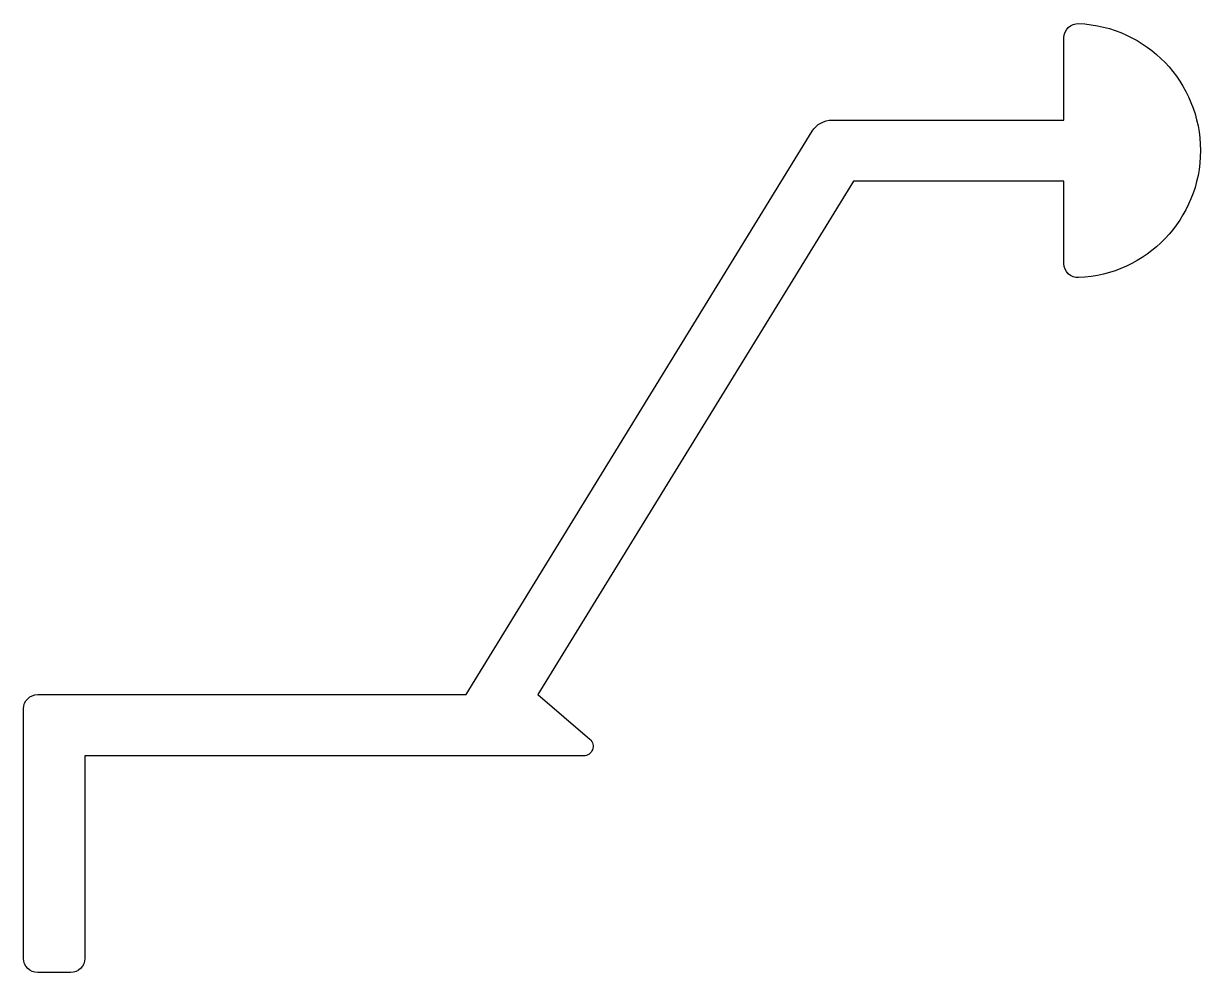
# Model space of a CAD drawing. Extents: x 169 to 194, y 220.6 to 240.7.
import ezdxf

# ---------------------------------------------------------------- set-up
doc = ezdxf.new("R2010")
doc.units = 0
doc.layers.get('0').update_dxf_attribs({"linetype": 'CONTINUOUS'})

msp = doc.modelspace()

# ---------------------------------------------------------------- linework, layer by layer
msp.add_lwpolyline([(180.889, 225.175), (170.289, 225.175), (170.289, 220.875, -0.414214), (169.989, 220.575), (169.289, 220.575, -0.414214), (168.989, 220.875), (168.989, 226.175, -0.414214), (169.289, 226.475), (178.389, 226.475), (185.742, 238.437, -0.260568), (186.168, 238.675), (191.089, 238.675), (191.089, 240.423, -0.426474), (191.401, 240.723, -0.959166), (191.401, 235.328, -0.426474), (191.089, 235.628), (191.089, 237.375), (186.616, 237.375), (179.915, 226.475), (181.019, 225.527, -0.69597)], format="xyb", close=True)

doc.saveas('drawing.dxf')
